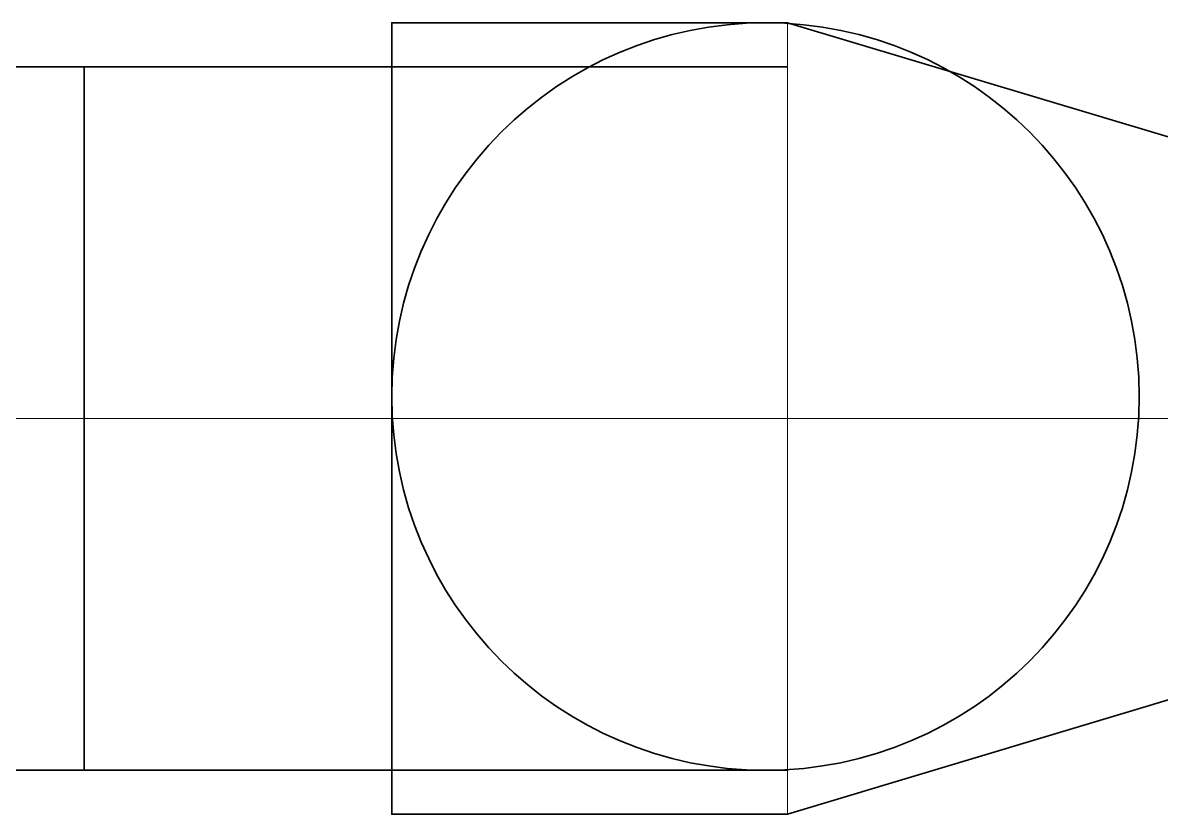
# Model space of a CAD drawing. Header units: millimetres. Extents: x 2315 to 4619, y 1334 to 1897.
# Drawn here: x 3730.454 to 3732.036, y 1525.265 to 1526.365 of the extents above; entities that cross this region are included whole.
import ezdxf

# ---------------------------------------------------------------- set-up
doc = ezdxf.new("R2010")
doc.units = ezdxf.units.MM
for name, color, linetype in [('PDF_3中心线层', 1, 'Continuous'), ('PDF_中心线层', 1, 'Continuous'), ('PDF_粗实线层', 7, 'Continuous')]:
    doc.layers.add(name, color=color, linetype=linetype)

msp = doc.modelspace()

# ---------------------------------------------------------------- linework, layer by layer
at = {"layer": 'PDF_3中心线层', "lineweight": 18}
msp.add_lwpolyline([(3728.3402, 1525.8152), (3733.1046, 1525.8152)], dxfattribs=at)
at = {"layer": 'PDF_中心线层', "lineweight": 18}
msp.add_lwpolyline([(3731.5165, 1526.3649), (3731.5165, 1525.2655)], dxfattribs=at)
at = {"layer": 'PDF_粗实线层', "lineweight": 35}
for points in [[(3732.1273, 1526.1817), (3731.5165, 1526.3649), (3730.9667, 1526.3649), (3730.9667, 1525.2655), (3731.5165, 1525.2655), (3732.1273, 1525.4487)], [(3730.1727, 1525.8152), (3730.1727, 1526.3038), (3730.3559, 1526.3038), (3731.5165, 1526.3038)], [(3730.5392, 1526.3038), (3730.5392, 1525.3265), (3730.3559, 1525.3265), (3731.5165, 1525.3265)]]:
    msp.add_lwpolyline(points, dxfattribs=at)
msp.add_circle((3731.4859, 1525.8457), 0.5192, dxfattribs=at)

doc.saveas('drawing.dxf')
